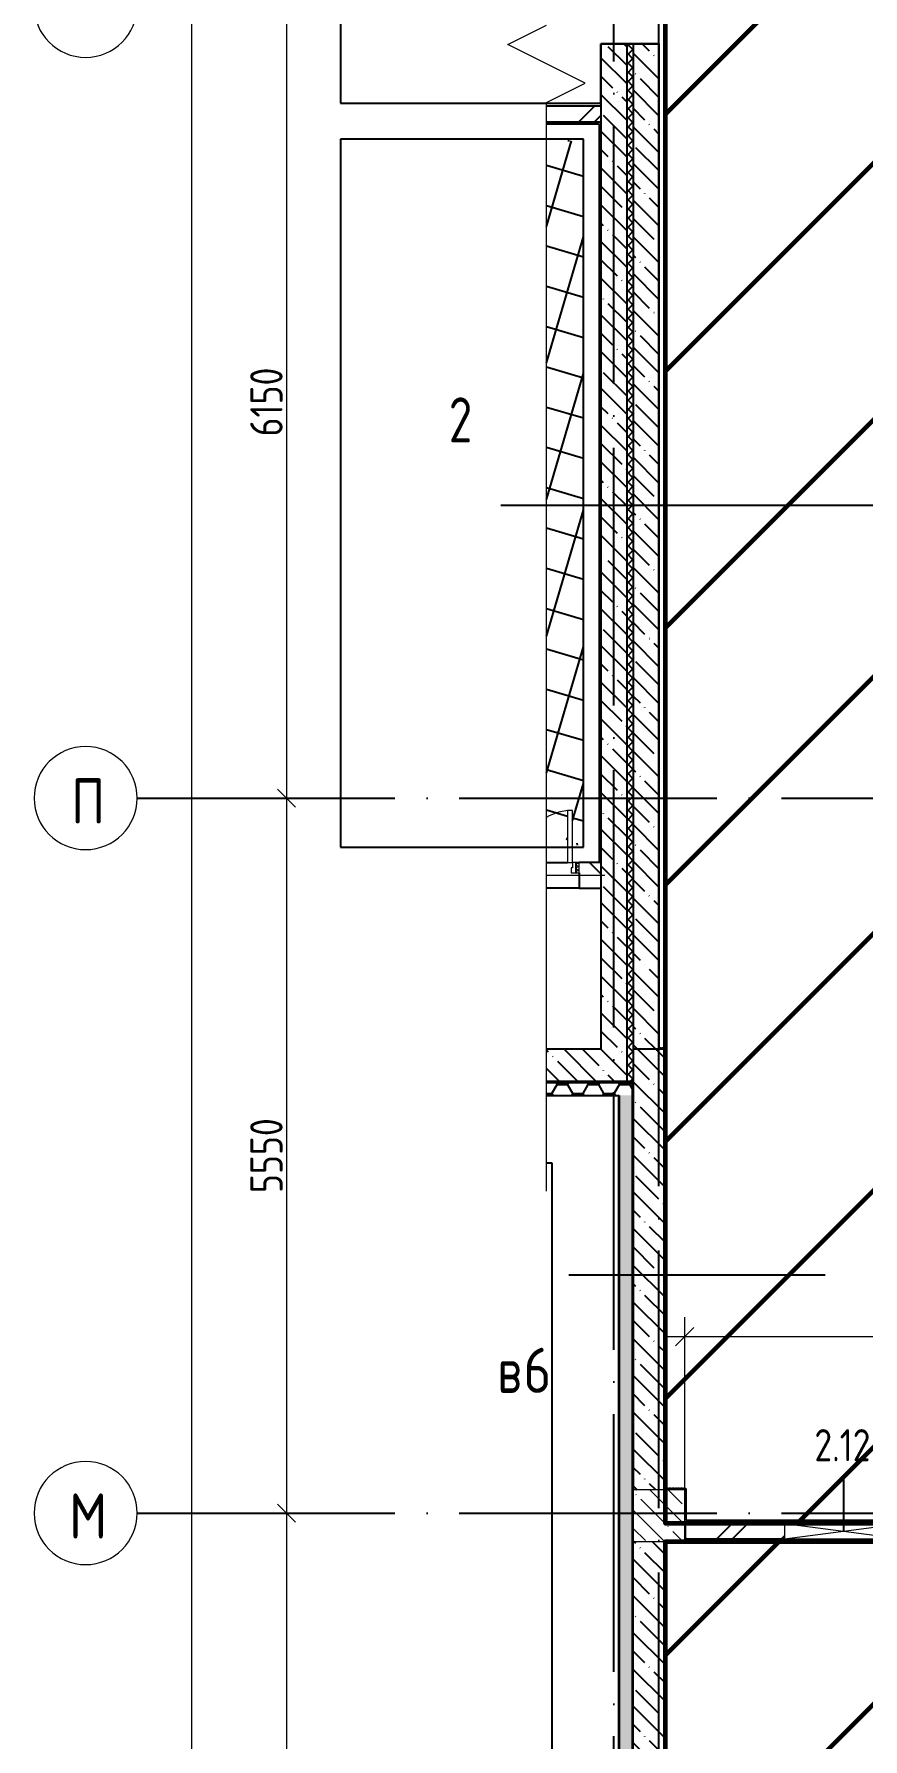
# Model space of a CAD drawing. Header units: millimetres. Extents: x -68946 to 288321, y -402657 to 324925.
# Drawn here: x 77406 to 83839, y 155419 to 168653 of the extents above; entities that cross this region are included whole.
import ezdxf

# ---------------------------------------------------------------- set-up
doc = ezdxf.new("R2010")
doc.units = ezdxf.units.MM
doc.linetypes.add('ADSK_Линия сетки', pattern=[2500, 2000, -250, 0, -250])
doc.linetypes.add('ADSK_Штриховая_ш3 п1_5', pattern=[22.5, 15, -7.5])
doc.layers.get('Defpoints').update_dxf_attribs({"color": 250})
for name, color, linetype, lineweight in [('3.4) ПТ-5         4 вып', 150, 'Continuous', 60), ('A-ANNO-DIMS', 250, 'Continuous', 9), ('A-AREA-BNDY', 7, 'Continuous', 5), ('A-DETL-1', 250, 'Continuous', 53), ('A-DETL-GENF', 250, 'Continuous', 9), ('A-DETL-GENF-1', 250, 'Continuous', 5), ('A-DOOR', 250, 'Continuous', 5), ('A-DOOR-1', 250, 'Continuous', 13), ('A-DOOR-FRAM', 250, 'Continuous', 5), ('A-GENM-1', 250, 'Continuous', 5), ('A-GENM-2', 250, 'Continuous', 5), ('A-GLAZ', 250, 'Continuous', 5), ('A-GLAZ-IDEN', 7, 'Continuous', 9), ('A-WALL', 250, 'Continuous', 9), ('A-WALL-1', 250, 'Continuous', 50), ('A-WALL-2', 250, 'Continuous', 5), ('G-ANNO-SYMB-3', 250, 'Continuous', 9), ('I-WALL', 7, 'Continuous', 9), ('I-WALL-1', 250, 'Continuous', 5), ('S-COLS-1', 250, 'Continuous', 5), ('S-COLS-2', 250, 'Continuous', 5), ('Оси', 250, 'Continuous', 9), ('Оси-1', 250, 'ADSK_Линия сетки', 9)]:
    doc.layers.add(name, color=color, linetype=linetype, lineweight=lineweight)
doc.layers.add('A-AREA-1', color=4, linetype='ADSK_Штриховая_ш3 п1_5', lineweight=25, true_color=0x00ffff)
doc.layers.add('A-FLOR-PATT-1', color=7, linetype='Continuous', lineweight=5, true_color=0xffffff)
doc.styles.add('GOST Common', font='', dxfattribs={"width": 0.9, "height": 350})
doc.styles.add('GOST Common_1', font='', dxfattribs={"width": 0.9, "height": 250})
doc.styles.add('ISOCPEUR_I_1', font='ГОСТ тип А.ttf', dxfattribs={"height": 2500})
doc.styles.add('А3', font='ГОСТ тип А.ttf')
doc.styles.get('GOST Common').set_extended_font_data('GOST Common')
doc.styles.get('GOST Common_1').set_extended_font_data('GOST Common')
doc.dimstyles.new('ADSK_Основной_2_5_мм', dxfattribs={"dimscale": 304.8, "dimtxt": 0.824897, "dimasz": 0.463911, "dimexe": 0.492126, "dimexo": 0.001615, "dimgap": 0.098425, "dimtad": 1, "dimdec": 0, "dimlfac": 304.8, "dimdsep": 46, "dimtxsty": 'GOST Common_1', "dimblk1": 'OBLIQUE', "dimblk2": 'OBLIQUE', "dimsah": 1, "dimcen": 0.09, "dimdle": 0.492126, "dimazin": 0, "dimtfac": 1, "dimtdec": 4, "dimtix": 1, "dimtmove": 0, "dimatfit": 3, "dimfxl": 1, "dimtvp": 1, "dimtolj": 1, "dimtzin": 0, "dimlwd": 9, "dimlwe": 9, "dimarcsym": 2})
pattern_1 = [(0, (12755.58, 117197.27), (120.968, 69.841), [80.645, -161.29]), (120, (12755.58, 117197.27), (-120.96808, 69.84086), [80.645, -161.29]), (60, (12755.58, 117197.27), (-8e-05, 139.68186), [0, -161.29, 80.645, 0])]
pattern_2 = [(45, (12755.58, 117197.27), (-251.4472, 251.4472), []), (45, (12755.58, 117578.27), (-251.4472, 251.4472), [])]
pattern_3 = [(135, (12755.58, 117197.27), (-142.5612, -142.5612), []), (135, (12898.14, 117197.27), (-142.5612, -142.5612), [252.016, -50.403, 3.353, -47.05])]

# ---------------------------------------------------------------- blocks, each defined once
blk = doc.blocks.new('BSC_Колонна _Прямоугольная - 400x400-V31-АР1_Маркировочный план подвала_ Блок 2_ 3')
at = {"layer": 'S-COLS-1'}
h = blk.add_hatch(dxfattribs=at)
h.set_pattern_fill('FP_41', color=256, style=0, pattern_type=2)
h.set_pattern_definition([(135, (-69500, -39955), (-142.5619, -142.5619), []), (135, (-69357.44, -39955), (-142.5619, -142.5619), [252.016, -50.403, 3.353, -47.05])])
h.paths.add_polyline_path([(-200, -200), (200, -200), (200, 200), (-200, 200)])
at = {"layer": 'S-COLS-2'}
for p, q in [((200, 200), (-200, 200)), ((-200, 200), (-200, -200)), ((200, -200), (200, 200)), ((-200, -200), (200, -200))]:
    blk.add_line(p, q, dxfattribs=at)
blk = doc.blocks.new('_Wn_-As_OpeningMEP_wall__Rectangular - _Wn_-As_OpeningMEP_wall__Rectangular-40868531-АР1_Маркировочный план подвала_ Блок 2_ 3')
at = {"layer": 'A-DETL-GENF'}
for p, q in [((460, 60), (-460, 60)), ((-460, 60), (-460, -60)), ((460, -60), (460, 60)), ((-460, -60), (460, -60))]:
    blk.add_line(p, q, dxfattribs=at)
at = {"layer": 'A-DETL-GENF-1'}
for p, q in [((460, -60), (-460, 60)), ((460, 60), (-460, -60)), ((-460, 60), (-460, -60)), ((460, -60), (460, 60))]:
    blk.add_line(p, q, dxfattribs=at)
blk = doc.blocks.new('Дверь_СКБ_1Ст - СОШ_Дв_500x1250h_форкамеры-V105-АР1_Маркировочный план подвала_ Блок 2_ 3')
at = {"layer": 'A-DOOR'}
h = blk.add_hatch(dxfattribs=at)
h.set_pattern_fill('FP_160', color=256, style=0, pattern_type=2)
h.set_pattern_definition([(135, (2048.911, 164.685), (-14.14214, -14.14214), []), (225, (2048.911, 164.685), (14.14214, -14.14214), [])])
h.paths.add_polyline_path([(265, 20), (265, 100), (240, 100), (240, 20)])
blk.add_arc((215, 100), 405, 90, 120.2839, dxfattribs=at)
at = {"layer": 'A-DOOR-1'}
for p, q in [((215, 505), (175, 505)), ((175, 505), (175, 100)), ((215, 100), (215, 505)), ((175, 100), (215, 100))]:
    blk.add_line(p, q, dxfattribs=at)
at = {"layer": 'A-DOOR-FRAM'}
for p, q in [((215, 60), (205, 60)), ((205, 60), (205, 20)), ((205, 20), (240, 20)), ((215, 100), (215, 60)), ((240, 100), (215, 100)), ((240, 20), (240, 100)), ((265, 100), (240, 100)), ((240, 100), (240, 20)), ((240, 20), (265, 20)), ((265, 20), (265, 100))]:
    blk.add_line(p, q, dxfattribs=at)
blk = doc.blocks.new('Ом_Перемычка из уголков - A4-0_505 100x63x6-34159454-АР1_Маркировочный план подвала_ Блок 2_ 3')
at = {"layer": 'A-GENM-2'}
blk.add_line((-327, 0), (126, 0), dxfattribs=at)
blk = doc.blocks.new('DET_L_Линия разрыва - М100-32496969-АР1_Маркировочный план подвала_ Блок 2_ 3')
at = {"layer": 'A-DETL-GENF'}
for p, q in [((8600, -300), (8900, 300)), ((8900, 300), (9050, 0)), ((0, 0), (8450, 0)), ((8450, 0), (8600, -300))]:
    blk.add_line(p, q, dxfattribs=at)
blk = doc.blocks.new('Ось сетки - Круг_Ø8 мм-39983606-АР1_Маркировочный план подвала_ Блок 2_ 3')
at = {"layer": 'Оси'}
for start, end in [(360, 180), (180, 360)]:
    blk.add_arc((0, 0), 4, start, end, dxfattribs=at)
blk = doc.blocks.new('_Oblique')
at = {"color": 0, "linetype": 'ByBlock', "lineweight": -2}
blk.add_line((-0.5, -0.5), (0.5, 0.5), dxfattribs=at)
blk = doc.blocks.new('*D5694')
at = {"layer": 'A-ANNO-DIMS', "color": 0, "lineweight": 9, "transparency": 16777216}
for p, q in [((79365, 169022), (79365, 162572)), ((79464, 168872), (79215, 168872)), ((79464, 162722), (79215, 162722))]:
    blk.add_line(p, q, dxfattribs=at)
at = {"layer": 'Defpoints', "color": 0, "transparency": 16777216}
for p in [(79465, 168872), (79365, 162722), (79465, 162722)]:
    blk.add_point(p, dxfattribs=at)
at = {"layer": 'A-ANNO-DIMS', "color": 0, "lineweight": 9, "transparency": 16777216, "xscale": 141.4, "yscale": 141.4, "zscale": 141.4}
for p, rotation in [((79365, 168872), 90), ((79365, 162722), 270)]:
    blk.add_blockref('_Oblique', p, dxfattribs=dict(at, rotation=rotation))
at = {"layer": 'A-ANNO-DIMS', "color": 0, "lineweight": 25, "transparency": 16777216, "insert": (79209, 165797), "char_height": 251.4, "width": 700.59, "attachment_point": 5, "rotation": 90, "style": 'А3'}
blk.add_mtext('\\A1;6150', dxfattribs=at)
blk = doc.blocks.new('*D5695')
at = {"layer": 'A-ANNO-DIMS', "color": 0, "lineweight": 9, "transparency": 16777216}
for p, q in [((79365, 162872), (79365, 157022)), ((79464, 162722), (79215, 162722)), ((79464, 157172), (79215, 157172))]:
    blk.add_line(p, q, dxfattribs=at)
at = {"layer": 'Defpoints', "color": 0, "transparency": 16777216}
for p in [(79465, 162722), (79365, 157172), (79465, 157172)]:
    blk.add_point(p, dxfattribs=at)
at = {"layer": 'A-ANNO-DIMS', "color": 0, "lineweight": 9, "transparency": 16777216, "xscale": 141.4, "yscale": 141.4, "zscale": 141.4}
for p, rotation in [((79365, 162722), 90), ((79365, 157172), 270)]:
    blk.add_blockref('_Oblique', p, dxfattribs=dict(at, rotation=rotation))
at = {"layer": 'A-ANNO-DIMS', "color": 0, "lineweight": 25, "transparency": 16777216, "insert": (79209, 159947), "char_height": 251.4, "width": 756.84, "attachment_point": 5, "rotation": 90, "style": 'А3'}
blk.add_mtext('\\A1;5550', dxfattribs=at)
blk = doc.blocks.new('*D5696')
at = {"layer": 'A-ANNO-DIMS', "color": 0, "lineweight": 9, "transparency": 16777216}
for p, q in [((79365, 157322), (79365, 152822)), ((79464, 157172), (79215, 157172)), ((79464, 152972), (79215, 152972))]:
    blk.add_line(p, q, dxfattribs=at)
at = {"layer": 'Defpoints', "color": 0, "transparency": 16777216}
for p in [(79465, 157172), (79365, 152972), (79465, 152972)]:
    blk.add_point(p, dxfattribs=at)
at = {"layer": 'A-ANNO-DIMS', "color": 0, "lineweight": 9, "transparency": 16777216, "xscale": 141.4, "yscale": 141.4, "zscale": 141.4}
for p, rotation in [((79365, 157172), 90), ((79365, 152972), 270)]:
    blk.add_blockref('_Oblique', p, dxfattribs=dict(at, rotation=rotation))
at = {"layer": 'A-ANNO-DIMS', "color": 0, "lineweight": 25, "transparency": 16777216, "insert": (79209, 155072), "char_height": 251.4, "width": 782.41, "attachment_point": 5, "rotation": 90, "style": 'А3'}
blk.add_mtext('\\A1;4200', dxfattribs=at)
blk = doc.blocks.new('*D5601')
at = {"layer": 'A-ANNO-DIMS', "color": 0, "lineweight": 9, "transparency": 16777216}
for p, q in [((78627, 175722), (78627, 117072)), ((78726, 175572), (78477, 175572)), ((78726, 117222), (78477, 117222))]:
    blk.add_line(p, q, dxfattribs=at)
at = {"layer": 'Defpoints', "color": 0, "transparency": 16777216}
for p in [(78727, 175572), (78627, 117222), (78727, 117222)]:
    blk.add_point(p, dxfattribs=at)
at = {"layer": 'A-ANNO-DIMS', "color": 0, "lineweight": 9, "transparency": 16777216, "xscale": 141.4, "yscale": 141.4, "zscale": 141.4}
for p, rotation in [((78627, 175572), 90), ((78627, 117222), 270)]:
    blk.add_blockref('_Oblique', p, dxfattribs=dict(at, rotation=rotation))
at = {"layer": 'A-ANNO-DIMS', "color": 0, "lineweight": 25, "transparency": 16777216, "insert": (78471, 146397), "char_height": 251.4, "width": 946.05, "attachment_point": 5, "rotation": 90, "style": 'А3'}
blk.add_mtext('\\A1;58350', dxfattribs=at)
blk = doc.blocks.new('*D5659')
at = {"layer": 'A-ANNO-DIMS', "color": 0, "lineweight": 9, "transparency": 16777216}
for p, q in [((82456, 156946), (82456, 158692)), ((86686, 157093), (86686, 158692)), ((82306, 158542), (86836, 158542))]:
    blk.add_line(p, q, dxfattribs=at)
at = {"layer": 'Defpoints', "color": 0, "transparency": 16777216}
for p in [(86686, 158542), (86686, 157092), (82456, 156945)]:
    blk.add_point(p, dxfattribs=at)
at = {"layer": 'A-ANNO-DIMS', "color": 0, "lineweight": 9, "transparency": 16777216, "xscale": 141.4, "yscale": 141.4, "zscale": 141.4, "rotation": 180}
blk.add_blockref('_Oblique', (82456, 158542), dxfattribs=at)
at = {"layer": 'A-ANNO-DIMS', "color": 0, "lineweight": 9, "transparency": 16777216, "xscale": 141.4, "yscale": 141.4, "zscale": 141.4}
blk.add_blockref('_Oblique', (86686, 158542), dxfattribs=at)
at = {"layer": 'A-ANNO-DIMS', "color": 0, "lineweight": 25, "transparency": 16777216, "insert": (84571, 158698), "char_height": 251.4, "width": 782.41, "attachment_point": 5, "style": 'А3'}
blk.add_mtext('\\A1;4230', dxfattribs=at)

msp = doc.modelspace()

# ---------------------------------------------------------------- hatches: boundary and pattern name
at = {"layer": '3.4) ПТ-5         4 вып'}
h = msp.add_hatch(dxfattribs=at)
h.set_pattern_fill('ANSI31', color=256, scale=444)
h.paths.add_polyline_path([(86685.5784, 172572.2725), (82305.5784, 172572.2725), (82305.5784, 157092.2725), (86685.5784, 157092.2725)])
h = msp.add_hatch(dxfattribs=at)
h.set_pattern_fill('ANSI31', color=256, scale=444)
h.paths.add_polyline_path([(113915.5784, 156952.2731), (82305.5784, 156952.2731), (82305.5784, 152972.2725), (87555.5784, 152972.2725), (87555.5784, 143672.2731), (113915.5784, 143672.2731)])
h.paths.add_polyline_path([(91705.5248, 149714.7401), (91705.5248, 143759.7728), (91730.5248, 143822.2725), (91730.5248, 149777.2398)], flags=16)
edge = h.paths.add_edge_path(flags=17)
edge.add_line((91705.5248, 143672.2731), (91705.5248, 149802.2398))
at = {"layer": 'A-FLOR-PATT-1', "lineweight": 25}
h = msp.add_hatch(dxfattribs=at)
h.set_pattern_fill('FP_148', color=256, style=0, pattern_type=2)
h.set_pattern_definition([(90, (74655.6, 167845.57), (-300, 2e-14), []), (180, (74655.6, 167845.57), (-4e-14, -299.866), [])])
h.paths.add_polyline_path([(81382.1455, 167792.8058), (81670.5784, 167837.272), (81382.1455, 167837.272)])
h = msp.add_hatch(dxfattribs=at)
h.set_pattern_fill('FP_150', color=256, style=0, pattern_type=2)
h.set_pattern_definition([(73.565, (68771.24, 157279.37), (-287.739, 84.879), []), (163.565, (68771.24, 157279.37), (-84.8766, -287.743), [])])
h.paths.add_polyline_path([(81670.5784, 162357.2725), (81670.5784, 167837.272), (81382.1455, 167792.8058), (81382.1455, 162442.3556), (81545.5784, 162394.1455), (81545.5784, 162627.2725), (81585.5784, 162627.2725), (81585.5784, 162382.3462)])
h = msp.add_hatch(dxfattribs=at)
h.set_pattern_fill('FP_149', color=256, style=0, pattern_type=2)
h.set_pattern_definition([(98.765, (79222.05, 170050.7), (-296.497, -45.704), []), (188.763, (79222.05, 170050.7), (45.71, -296.461), [])])
h.paths.add_polyline_path([(81670.5784, 162357.2725), (81585.5784, 162382.3462), (81585.5784, 162357.2725)])
h.paths.add_polyline_path([(81382.1455, 162357.2725), (81545.5784, 162357.2725), (81545.5784, 162394.1455), (81382.1455, 162442.3556)])
at = {"layer": 'A-WALL', "lineweight": 25}
for points in [[(82047.5784, 160514.2725), (82055.5784, 160514.2725), (82055.5784, 160522.2725), (81382.1455, 160522.2008), (81382.1455, 160514.2725)], [(82047.5784, 149717.272), (82055.5784, 149717.272), (82055.5784, 160514.2725), (82047.5784, 160514.2725), (82047.5784, 154563.7146)]]:
    msp.add_hatch(color=256, dxfattribs=at).paths.add_polyline_path(points)
at = {"layer": 'A-WALL-2', "lineweight": 25}
h = msp.add_hatch(dxfattribs=at)
h.set_pattern_fill('FP_3', color=256, style=0, pattern_type=2)
h.set_pattern_definition(pattern_1)
h.paths.add_polyline_path([(81947.5784, 160414.2725), (82047.5784, 160414.2725), (82047.5784, 160514.2725), (81382.1455, 160514.2725), (81382.1455, 160414.2725)])
h = msp.add_hatch(dxfattribs=at)
h.set_pattern_fill('FP_3', color=256, style=0, pattern_type=2)
h.set_pattern_definition(pattern_1)
h.paths.add_polyline_path([(82047.5784, 149717.272), (82047.5784, 160414.2725), (81947.5784, 160414.2725), (81947.5784, 149717.272)])
at = {"layer": 'I-WALL-1', "lineweight": 25}
h = msp.add_hatch(dxfattribs=at)
h.set_pattern_fill('FP_1', color=256, style=0, pattern_type=2)
h.set_pattern_definition(pattern_3)
h.paths.add_polyline_path([(82005.5784, 160772.2725), (82005.5784, 168577.2731), (81805.5784, 168577.2731), (81805.5784, 160772.2725)])
h = msp.add_hatch(dxfattribs=at)
h.set_pattern_fill('FP_110', color=256, style=0, pattern_type=2)
h.set_pattern_definition([(45, (12755.58, 117197.27), (-35.35534, 35.35534), []), (135, (12755.58, 117197.27), (-35.35534, -35.35534), [])])
h.paths.add_polyline_path([(82055.5784, 160522.2725), (82055.5784, 168577.2731), (82005.5784, 168577.2731), (82005.5784, 160522.2725)])
h = msp.add_hatch(dxfattribs=at)
h.set_pattern_fill('FP_1', color=256, style=0, pattern_type=2)
h.set_pattern_definition(pattern_3)
h.paths.add_polyline_path([(82255.5784, 160772.2725), (82255.5784, 168577.2731), (82055.5784, 168577.2731), (82055.5784, 160772.2725)])
h = msp.add_hatch(dxfattribs=at)
h.set_pattern_fill('FP_2', color=256, style=0, pattern_type=2)
h.set_pattern_definition(pattern_2)
h.paths.add_polyline_path([(81805.5784, 167972.272), (81805.5784, 168092.272), (81382.1455, 168092.272), (81382.1455, 167972.272)])
h = msp.add_hatch(dxfattribs=at)
h.set_pattern_fill('FP_159', color=256, style=0, pattern_type=2)
h.set_pattern_definition([(135, (12755.58, 117197.27), (-141.42136, -141.42136), [])])
h.paths.add_polyline_path([(81635.5784, 162022.2725), (81805.5784, 162022.2725), (81805.5784, 162222.2725), (81635.5784, 162222.2725), (81635.5784, 162142.2725)])
h = msp.add_hatch(dxfattribs=at)
h.set_pattern_fill('FP_1', color=256, style=0, pattern_type=2)
h.set_pattern_definition(pattern_3)
h.paths.add_polyline_path([(82005.5784, 160522.2725), (82005.5784, 160772.2725), (81382.1455, 160772.2725), (81382.1455, 160522.2725)])
h = msp.add_hatch(dxfattribs=at)
h.set_pattern_fill('FP_1', color=256, style=0, pattern_type=2)
h.set_pattern_definition(pattern_3)
h.paths.add_polyline_path([(82305.5784, 157352.2731), (82305.5784, 160772.2725), (82055.5784, 160772.2725), (82055.5784, 157352.2731)])
h = msp.add_hatch(dxfattribs=at)
h.set_pattern_fill('FP_2', color=256, style=0, pattern_type=2)
h.set_pattern_definition(pattern_2)
h.paths.add_polyline_path([(86105.5784, 156972.2725), (86285.5784, 156972.2725), (86285.5784, 157092.2725), (86105.5784, 157092.2725)])
h.paths.add_polyline_path([(86685.5784, 156972.2725), (86685.5784, 157092.2725), (86555.5784, 157092.2725), (86555.5784, 156972.2725)])
h.paths.add_polyline_path([(84150.5784, 156972.2725), (84535.5784, 156972.2725), (84535.5784, 157092.2725), (84150.5784, 157092.2725), (84150.5784, 156994.5376)])
h.paths.add_polyline_path([(83230.5784, 156972.2725), (83230.5784, 157092.2725), (82460.5784, 157092.2725), (82460.5784, 156972.2725)])
h = msp.add_hatch(dxfattribs=at)
h.set_pattern_fill('FP_1', color=256, style=0, pattern_type=2)
h.set_pattern_definition(pattern_3)
h.paths.add_polyline_path([(82305.5784, 153172.2725), (82305.5784, 156952.2731), (82055.5784, 156952.2731), (82055.5784, 153172.2725)])

# ---------------------------------------------------------------- linework, layer by layer
at = {"layer": '3.4) ПТ-5         4 вып'}
for points in [[(82305.5784, 172572.2725), (86685.5784, 172572.2725), (86685.5784, 157092.2725), (82305.5784, 157092.2725)], [(113915.5784, 143672.2731), (82305.5784, 143672.2731), (82305.5784, 156952.2731), (113915.5784, 156952.2731)]]:
    msp.add_lwpolyline(points, close=True, dxfattribs=at)
at = {"layer": 'A-AREA-1', "lineweight": 25}
for p, q in [((82315.5784, 160782.2725), (82260.5784, 160782.2725)), ((82315.5784, 160747.2725), (82315.5784, 160782.2725)), ((82460.5784, 157362.2731), (82310.5784, 157362.2731)), ((82465.5784, 157327.2731), (82465.5784, 157357.2731))]:
    msp.add_line(p, q, dxfattribs=at)
at = {"layer": 'A-AREA-BNDY', "lineweight": 25}
for p, q in [((79784.4984, 175522.2731), (79784.4984, 168117.272)), ((81805.5784, 168117.272), (81805.5784, 168577.2731)), ((81805.5784, 168577.2731), (82255.5784, 168577.2731)), ((82255.5784, 168577.2731), (82255.5784, 160782.2725)), ((79784.4984, 168117.272), (81805.5784, 168117.272)), ((81670.5784, 167837.272), (79784.4984, 167837.272)), ((79784.4984, 167837.272), (79784.4984, 162342.2725)), ((81670.5784, 162342.2725), (81670.5784, 167837.272)), ((79784.4984, 162342.2725), (81670.5784, 162342.2725)), ((82255.5784, 160782.2725), (82315.5784, 160782.2725)), ((82315.5784, 160747.2725), (82305.5784, 160747.2725)), ((82305.5784, 160747.2725), (82305.5784, 157362.2731)), ((82315.5784, 160782.2725), (82315.5784, 160747.2725)), ((82305.5784, 157362.2731), (82455.5784, 157362.2731)), ((82455.5784, 157362.2731), (82465.5784, 157362.2731)), ((82465.5784, 157362.2731), (82465.5784, 157117.2725)), ((82465.5784, 157117.2725), (86685.5784, 157117.2725))]:
    msp.add_line(p, q, dxfattribs=at)
at = {"layer": 'A-DETL-1', "lineweight": 25}
for p, q in [((81945.5784, 160412.2725), (81382.1455, 160412.2725)), ((81945.5784, 143312.2731), (81945.5784, 160412.2725)), ((81382.1455, 159892.2725), (81425.5784, 159892.2725)), ((81425.5784, 159892.2725), (81425.5784, 142792.2731))]:
    msp.add_line(p, q, dxfattribs=at)
at = {"layer": 'A-GLAZ-IDEN', "lineweight": 25}
msp.add_line((83690.5784, 157032.2725), (83690.5784, 157467.8293), dxfattribs=at)
at = {"layer": 'A-WALL-1', "lineweight": 25}
for p, q in [((81805.5784, 168577.2731), (81805.5784, 160772.2725)), ((82255.5784, 168577.2731), (81805.5784, 168577.2731)), ((82005.5784, 168577.2731), (82005.5784, 160522.2725)), ((82055.5784, 168577.2731), (82055.5784, 157352.2731)), ((82255.5784, 160772.2725), (82255.5784, 168577.2731)), ((81805.5784, 168092.272), (81382.1455, 168092.272)), ((81382.1455, 167972.272), (81805.5784, 167972.272)), ((81805.5784, 162222.2725), (81635.5784, 162222.2725)), ((81635.5784, 162142.2725), (81635.5784, 162022.2725)), ((81635.5784, 162022.2725), (81805.5784, 162022.2725)), ((81805.5784, 160772.2725), (81382.1455, 160772.2725)), ((82305.5784, 160772.2725), (82055.5784, 160772.2725)), ((82305.5784, 157352.2731), (82305.5784, 160772.2725)), ((82055.5784, 160522.2725), (81382.1455, 160522.2725)), ((81382.1455, 160522.2725), (82005.5784, 160522.2725)), ((81382.1455, 160514.2725), (82047.5784, 160514.2725)), ((81382.1455, 160414.2725), (81947.5784, 160414.2725)), ((81947.5784, 160414.2725), (81947.5784, 143312.2731)), ((82047.5784, 160514.2725), (82047.5784, 143414.2731)), ((83230.5784, 157092.2725), (82460.5784, 157092.2725)), ((82460.5784, 157092.2725), (82460.5784, 156972.2725)), ((82055.5784, 153172.2725), (82055.5784, 156952.2731)), ((82305.5784, 153172.2725), (82305.5784, 156952.2731)), ((82460.5784, 156972.2725), (83230.5784, 156972.2725))]:
    msp.add_line(p, q, dxfattribs=at)
at = {"layer": 'G-ANNO-SYMB-3', "lineweight": 25}
for p, q in [((81029.3468, 164995.4073), (109491.4801, 164995.4073)), ((83544.9281, 159018.117), (81555.7054, 159018.117))]:
    msp.add_line(p, q, dxfattribs=at)
at = {"layer": 'I-WALL', "lineweight": 25}
for p, q in [((81382.1455, 167957.272), (81790.5784, 167957.272)), ((81790.5784, 167957.272), (81790.5784, 162222.2725)), ((81382.1455, 162342.2725), (81545.5784, 162342.2725)), ((81585.5784, 162342.2725), (81670.5784, 162342.2725)), ((81670.5784, 162342.2725), (81670.5784, 162357.2725)), ((81382.1455, 162222.2725), (81545.5784, 162222.2725)), ((81635.5784, 162022.2725), (81382.1455, 162022.2725))]:
    msp.add_line(p, q, dxfattribs=at)
at = {"layer": 'Оси-1', "lineweight": 25}
for p, q in [((82255.5784, 114708.4326), (82255.5784, 178399.2771)), ((81905.5784, 113438.4326), (81905.5784, 177129.2771)), ((78205.6799, 162722.2725), (169576.458, 162722.2725)), ((78205.6799, 157172.2725), (169576.458, 157172.2725))]:
    msp.add_line(p, q, dxfattribs=at)

# ---------------------------------------------------------------- block references
at = {"layer": 'A-DETL-GENF', "lineweight": 25, "rotation": 89.9999999999999}
msp.add_blockref('DET_L_Линия разрыва - М100-32496969-АР1_Маркировочный план подвала_ Блок 2_ 3', (81382.1455, 159672.216), dxfattribs=at)
at = {"layer": 'A-DOOR', "lineweight": 25}
msp.add_blockref('Дверь_СКБ_1Ст - СОШ_Дв_500x1250h_форкамеры-V105-АР1_Маркировочный план подвала_ Блок 2_ 3', (81370.5784, 162122.2725), dxfattribs=at)
at = {"layer": 'A-GENM-1', "lineweight": 25, "rotation": 180}
msp.add_blockref('Ом_Перемычка из уголков - A4-0_505 100x63x6-34159454-АР1_Маркировочный план подвала_ Блок 2_ 3', (81508.0784, 162122.2725), dxfattribs=at)
at = {"layer": 'A-GLAZ', "lineweight": 25, "rotation": 180}
msp.add_blockref('_Wn_-As_OpeningMEP_wall__Rectangular - _Wn_-As_OpeningMEP_wall__Rectangular-40868531-АР1_Маркировочный план подвала_ Блок 2_ 3', (83690.5784, 157032.2725), dxfattribs=at)
at = {"layer": 'S-COLS-2', "lineweight": 25}
msp.add_blockref('BSC_Колонна _Прямоугольная - 400x400-V31-АР1_Маркировочный план подвала_ Блок 2_ 3', (82255.5784, 157152.2731), dxfattribs=at)
at = {"layer": 'Оси', "lineweight": 25, "xscale": 99.99999999999993, "yscale": 99.99999999999993, "zscale": 99.99999999999993, "rotation": 269.9999999999994}
for p in [(77805.6799, 168872.2725), (77805.6799, 162722.2725), (77805.6799, 157172.2725)]:
    msp.add_blockref('Ось сетки - Круг_Ø8 мм-39983606-АР1_Маркировочный план подвала_ Блок 2_ 3', p, dxfattribs=at)

# ---------------------------------------------------------------- texts
at = {"layer": 'A-GLAZ-IDEN', "lineweight": 25, "insert": (83462.2582, 157824.1834), "char_height": 250, "width": 529.11375, "attachment_point": 1, "style": 'ISOCPEUR_I_1'}
msp.add_mtext('2.12', dxfattribs=at)
at = {"layer": 'G-ANNO-SYMB-3', "lineweight": 25, "char_height": 350, "attachment_point": 1, "style": 'GOST Common_1'}
for s, insert, width in [('\\fGOST Common|b0|i0|c204|p34|;\\W.8;2', (80624.5104, 165832.9139), 243.713), (' 6', (81203.5523, 158455.6237), 359.156), ('\\fGOST Common|b0|i0|c204|p34|;\\W.8;в', (81002.469, 158455.6237), 243.713)]:
    msp.add_mtext(s, dxfattribs=dict(at, insert=insert, width=width))
at = {"layer": 'Оси', "lineweight": 25, "char_height": 350, "attachment_point": 1, "style": 'GOST Common'}
for s, insert, width in [('\\fGOST Common|b0|i0|c204|p34|;\\W.9;П', (77692.357, 162874.8595), 310.253062), ('\\fGOST Common|b0|i0|c204|p34|;\\W.9;М', (77677.507, 157324.8595), 346.329)]:
    msp.add_mtext(s, dxfattribs=dict(at, insert=insert, width=width))

# ---------------------------------------------------------------- dimensions: what is measured, and where the dimension line sits
at = {"layer": 'A-ANNO-DIMS', "lineweight": 25}
for base, p1, p2, override, picture, middle in [((78626.9795, 117222.2725), (78726.9644, 175572.2725), (78726.9644, 117222.2725), {"dimlfac": 1, "dimpost": '<>', "dimtxsty": 'А3', "dimfxl": 58350}, '*D5601', (78471.2651, 146397.2725)), ((79364.6978, 162722.2725), (79464.6827, 168872.2725), (79464.6827, 162722.2725), {"dimlfac": 1, "dimpost": '<>', "dimtxsty": 'А3', "dimfxl": 6150}, '*D5694', (79208.9834, 165797.2725)), ((79364.6978, 157172.2725), (79464.6827, 162722.2725), (79464.6827, 157172.2725), {"dimlfac": 1, "dimpost": '<>', "dimtxsty": 'А3', "dimfxl": 5550}, '*D5695', (79208.9834, 159947.2725)), ((79364.6978, 152972.2725), (79464.6827, 157172.2725), (79464.6827, 152972.2725), {"dimlfac": 1, "dimpost": '<>', "dimtxsty": 'А3', "dimfxl": 4200}, '*D5696', (79208.9834, 155072.2725))]:
    dim = msp.add_linear_dim(base=base, p1=p1, p2=p2, angle=90, dimstyle='ADSK_Основной_2_5_мм', override=override, dxfattribs=at)
    dim.commit()
    dim.dimension.update_dxf_attribs({"geometry": picture, "text_midpoint": middle})
dim = msp.add_linear_dim(base=(86685.5784, 158542.4125), p1=(82455.5784, 156945.3205), p2=(86685.5784, 157092.2725), dimstyle='ADSK_Основной_2_5_мм', override={"dimlfac": 1, "dimpost": '<>', "dimtxsty": 'А3', "dimfxl": 4232.551818}, dxfattribs=at)
dim.commit()
dim.dimension.update_dxf_attribs({"geometry": '*D5659', "text_midpoint": (84570.5784, 158698.1269)})

doc.saveas('drawing.dxf')
